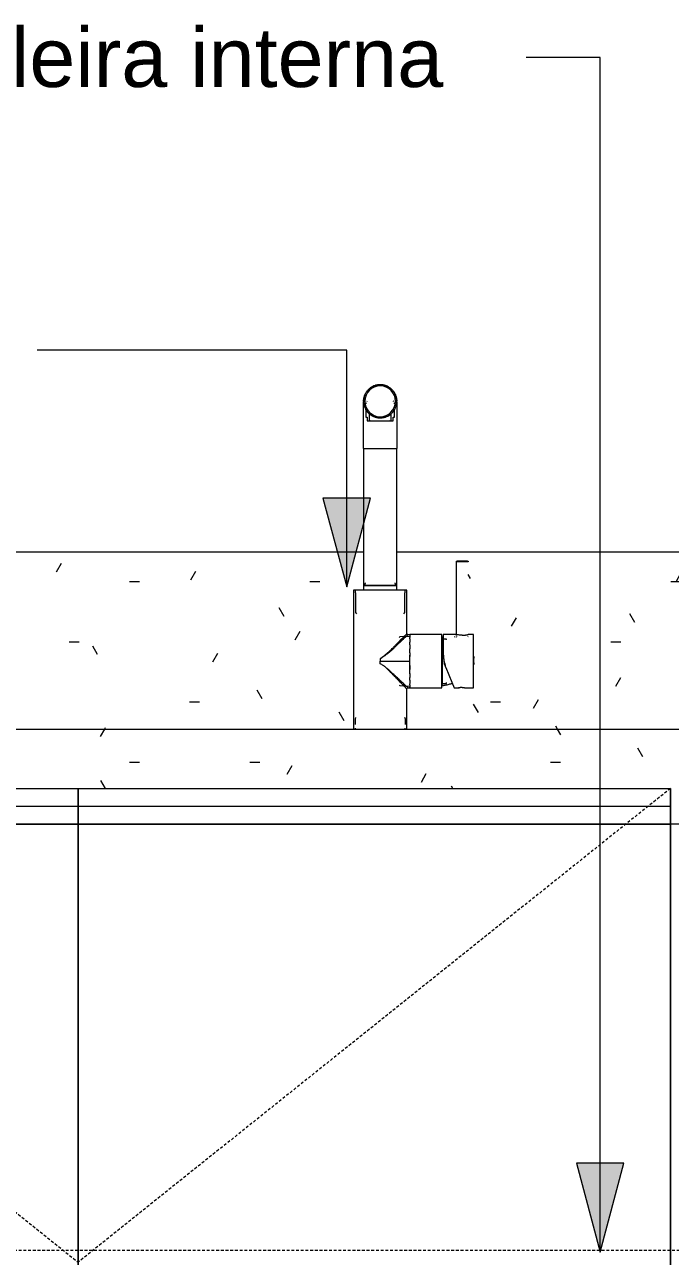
# Model space of a CAD drawing. Header units: millimetres. Extents: x -7702 to 17735, y -16958 to 1800.
# Drawn here: x -767 to -222, y 705 to 1745 of the extents above; entities that cross this region are included whole.
import ezdxf

# ---------------------------------------------------------------- set-up
doc = ezdxf.new("R2010")
doc.units = ezdxf.units.MM
doc.linetypes.add('Overhead', pattern=[3.96875, 2.38125, -1.5875])
for name, color, linetype, lineweight in [('A-FLOR-OVHD', 1, 'Overhead', 9), ('G-ANNO-TEXT', 231, 'Continuous', 9), ('G-IMPT', 8, 'Continuous', 9), ('I-FURN', 30, 'Continuous', 9)]:
    doc.layers.add(name, color=color, linetype=linetype, lineweight=lineweight)
doc.styles.add('Arial', font='arial.ttf', dxfattribs={"height": 50})
pattern_1 = [(0, (-2151.745, -1011.35), (203.2, 50.8), [8.382, -144.018, 8.382, -144.018, -812.8]), (0, (-2151.745, -1011.35), (203.2, 50.8), [-304.8, 8.382, -296.418, 8.382, -144.018, -355.6]), (0, (-2151.745, -1011.35), (203.2, 50.8), [-762, 8.382, -93.218, 8.382, -245.618]), (120, (-2075.545, -985.95), (-145.5941, 150.57636), [8.382, -144.018, 8.382, -144.018, -812.8]), (120, (-2075.545, -985.95), (-145.5941, 150.57636), [-304.8, 8.382, -296.418, 8.382, -144.018, -355.6]), (120, (-2075.545, -985.95), (-145.5941, 150.57636), [-762, 8.382, -93.218, 8.382, -245.618]), (240, (-2050.145, -884.35), (-57.6059, -201.37636), [8.382, -144.018, 8.382, -144.018, -812.8]), (240, (-2050.145, -884.35), (-57.6059, -201.37636), [-304.8, 8.382, -296.418, 8.382, -144.018, -355.6]), (240, (-2050.145, -884.35), (-57.6059, -201.37636), [-762, 8.382, -93.218, 8.382, -245.618])]

msp = doc.modelspace()

# ---------------------------------------------------------------- hatches: boundary and pattern name
at = {"layer": 'G-ANNO-TEXT'}
for points in [[(-494.921, 1270.307), (-474.825, 1345.307), (-515.017, 1345.307)], [(-281.017, 708.555), (-260.921, 783.555), (-301.113, 783.555)]]:
    msp.add_hatch(color=7, dxfattribs=at).paths.add_polyline_path(points)
at = {"layer": 'I-FURN'}
h = msp.add_hatch(dxfattribs=at)
h.set_pattern_fill('FP_2', color=256, style=0, pattern_type=2)
h.set_pattern_definition(pattern_1)
h.paths.add_polyline_path([(-1811.745, 1150), (-489.245, 1150), (-489.245, 1267.5), (-480.745, 1267.5), (-480.745, 1300), (-1811.745, 1300)])
h.paths.add_polyline_path([(-444.245, 1150), (368.255, 1150), (383.255, 1162), (448.852, 1162.237), (448.589, 1162.672), (448.46, 1163.901), (448.852, 1165.271), (449.036, 1168.676), (450.218, 1169.823), (457.279, 1193.086), (458.848, 1196.736), (461.189, 1200.093), (464.214, 1202.69), (467.031, 1204.059), (471.672, 1204.567), (568.856, 1204.357), (571.447, 1204.059), (576.239, 1204.567), (673.271, 1204.357), (675.315, 1204.017), (679.004, 1201.874), (681.222, 1199.796), (683.498, 1196.355), (685.248, 1192.408), (687.091, 1196.736), (689.432, 1200.093), (692.573, 1202.75), (695.274, 1204.059), (699.915, 1204.567), (797.193, 1204.342), (799.143, 1204.017), (802.831, 1201.874), (805.05, 1199.796), (807.326, 1196.355), (808.976, 1192.261), (815.786, 1169.553), (816.397, 1169.06), (816.923, 1168.522), (817.07, 1167.898), (817.245, 1164.688), (817.425, 1163.578), (817.07, 1162.381), (817.173, 1162), (863.255, 1162), (878.255, 1150), (978.255, 1150), (978.255, 1160), (973.255, 1160), (973.255, 1240), (978.255, 1240), (978.255, 1300), (-452.745, 1300), (-452.745, 1267.5), (-444.245, 1267.5), (-444.245, 1230.9), (-445.745, 1228.899), (-445.462, 1228.589), (-444.917, 1228.4), (-444.556, 1228.67), (-443.758, 1229.423), (-441.745, 1229.56), (-441.745, 1230), (-414.745, 1229.778), (-414.745, 1185), (-441.745, 1185), (-441.745, 1185.437), (-444.004, 1185.767), (-445.114, 1186.6), (-445.745, 1186.428), (-445.745, 1185.65), (-444.245, 1184.1), (-444.245, 1155.258)])
h.paths.add_polyline_path([(437.808, 1163), (437.808, 1184.061), (438.386, 1163)])
h.paths.add_polyline_path([(410.791, 1163), (408.565, 1163), (408.618, 1185.6), (437.754, 1185.6), (437.754, 1163), (410.954, 1163)])
h.paths.add_polyline_path([(407.986, 1163), (408.607, 1185.6), (408.565, 1163)])
h.paths.add_polyline_path([(-408.544, 1188.36), (-408.544, 1188.089), (-408.722, 1188.261)])
h.paths.add_polyline_path([(-400.613, 1175.74), (-400.613, 1185.122), (-404.479, 1185.308), (-406.179, 1188.97), (-410.191, 1187.732), (-414.198, 1187.399), (-414.285, 1193.464), (-414.58, 1193.347), (-414.688, 1210.394), (-414.38, 1221.827), (-414.285, 1222.752), (-414.198, 1227.95), (-413.445, 1228.067), (-413.445, 1230), (-402.445, 1230), (-402.445, 1291.5), (-400.719, 1291.714), (-400.562, 1291.82), (-397.445, 1291.773), (-392.445, 1291.5), (-392.395, 1229.973), (-387.945, 1229.725), (-387.945, 1185), (-400.613, 1185)])
h.paths.add_polyline_path([(638.565, 1188.997), (668.976, 1189.087), (668.776, 1189.632), (667.446, 1191.777), (665.657, 1193.477), (663.904, 1194.423), (661.902, 1194.768), (583.242, 1194.532), (582.353, 1194.286), (580.4, 1193.09), (580.879, 1191.777), (581.712, 1188.997), (638.263, 1188.997)])
h.paths.add_polyline_path([(727.072, 1188.997), (792.803, 1189.087), (792.604, 1189.632), (791.273, 1191.777), (789.485, 1193.477), (787.732, 1194.423), (785.729, 1194.768), (708.059, 1194.703), (706.181, 1194.286), (704.193, 1193.056), (702.64, 1191.37), (701.329, 1188.997), (726.897, 1188.997)])
h.paths.add_polyline_path([(559.105, 1188.997), (560.395, 1189.039), (561.614, 1193.17), (561.242, 1193.477), (558.875, 1194.529), (557.155, 1194.768), (479.817, 1194.703), (477.938, 1194.286), (475.95, 1193.056), (474.397, 1191.37), (473.086, 1188.997), (558.875, 1188.997)])
h = msp.add_hatch(dxfattribs=at)
h.set_pattern_fill('FP_2', color=256, style=0, pattern_type=2)
h.set_pattern_definition(pattern_1)
h.paths.add_polyline_path([(276.255, 1100), (278.255, 1100), (278.255, 1150), (-1221.745, 1150), (-1221.745, 1100), (256.657, 1100)])

# ---------------------------------------------------------------- linework, layer by layer
at = {"layer": 'A-FLOR-OVHD'}
for p, q in [((-1221.745, 1100), (-721.745, 700)), ((-221.745, 1100), (-721.745, 700)), ((278.255, 710), (-1201.745, 710))]:
    msp.add_line(p, q, dxfattribs=at)
at = {"layer": 'G-ANNO-TEXT', "color": 7}
for p, q in [((-341.927, 1717.382), (-343.529, 1717.382)), ((-281.017, 1717.382), (-341.927, 1717.382)), ((-281.017, 708.555), (-281.017, 1717.382)), ((-731.283, 1470.026), (-756.356, 1470.026)), ((-494.921, 1470.026), (-731.283, 1470.026)), ((-494.921, 1270.307), (-494.921, 1470.026)), ((-474.825, 1345.307), (-515.017, 1345.307)), ((-515.017, 1345.307), (-494.921, 1270.307)), ((-494.921, 1270.307), (-474.825, 1345.307)), ((-260.921, 783.555), (-301.113, 783.555)), ((-301.113, 783.555), (-281.017, 708.555)), ((-281.017, 708.555), (-260.921, 783.555))]:
    msp.add_line(p, q, dxfattribs=at)
at = {"layer": 'G-IMPT'}
for p, q in [((-478.245, 1425.6), (-478.745, 1425.1)), ((-477.845, 1427.1), (-478.145, 1426.8)), ((-455.345, 1426.8), (-455.645, 1427.1)), ((-454.745, 1425.1), (-455.245, 1425.6)), ((-478.745, 1419.986), (-478.745, 1413.6)), ((-475.945, 1416.4), (-475.945, 1410.8)), ((-457.545, 1410.8), (-457.545, 1416.4)), ((-454.745, 1413.6), (-454.745, 1420.065)), ((-478.745, 1413.6), (-477.745, 1413.6)), ((-477.745, 1413.6), (-477.745, 1410.6)), ((-477.745, 1410.6), (-455.745, 1410.6)), ((-475.382, 1411.113), (-475.17, 1410.6)), ((-458.32, 1410.6), (-458.107, 1411.113)), ((-455.745, 1410.6), (-455.745, 1413.6)), ((-455.745, 1413.6), (-454.745, 1413.6)), ((-480.745, 1387), (-480.745, 1271.5)), ((-480.745, 1387), (-466.745, 1387)), ((-466.745, 1387), (-452.745, 1387)), ((-452.745, 1271.5), (-452.745, 1387)), ((-402.445, 1291.5), (-402.445, 1229.232)), ((-401.07, 1291.5), (-402.445, 1291.5)), ((-401.945, 1292), (-401.944, 1292)), ((-401.944, 1292), (-392.946, 1292)), ((-392.946, 1292), (-401.944, 1292)), ((-397.541, 1291.5), (-400.991, 1291.5)), ((-392.445, 1291.5), (-397.475, 1291.5)), ((-392.945, 1292), (-392.946, 1292)), ((-480.745, 1271.5), (-466.745, 1271.5)), ((-480.745, 1271.5), (-480.745, 1267.5)), ((-452.745, 1271.5), (-480.745, 1271.5)), ((-479.195, 1273.5), (-479.695, 1273)), ((-479.695, 1273), (-479.695, 1271.9)), ((-466.745, 1271.5), (-452.745, 1271.5)), ((-453.795, 1273), (-454.295, 1273.5)), ((-453.795, 1271.9), (-453.795, 1273)), ((-452.745, 1267.5), (-452.745, 1271.5)), ((-489.245, 1267.5), (-489.245, 1150)), ((-444.245, 1267.5), (-489.245, 1267.5)), ((-487.895, 1267.5), (-487.895, 1265.5)), ((-487.895, 1265.5), (-487.695, 1265.3)), ((-487.695, 1265.3), (-487.695, 1248.5)), ((-445.795, 1265.3), (-445.595, 1265.5)), ((-445.795, 1248.5), (-445.795, 1265.3)), ((-445.595, 1265.5), (-445.595, 1267.5)), ((-444.245, 1230.9), (-444.245, 1267.5)), ((-487.695, 1248.5), (-486.695, 1247.5)), ((-446.795, 1247.5), (-445.795, 1248.5)), ((-450.245, 1228.122), (-450.745, 1227.6)), ((-441.745, 1228.5), (-450.245, 1228.122)), ((-441.745, 1229.9), (-443.315, 1229.9)), ((-414.745, 1230), (-441.745, 1230)), ((-441.745, 1230), (-441.745, 1229.823)), ((-441.745, 1229.373), (-441.745, 1229.56)), ((-441.745, 1229.415), (-441.745, 1227.603)), ((-414.745, 1185), (-414.745, 1230)), ((-402.495, 1230), (-413.445, 1230)), ((-413.445, 1230), (-413.445, 1213.331)), ((-402.445, 1228.3), (-402.145, 1228)), ((-392.745, 1228), (-392.445, 1228.3)), ((-387.945, 1230), (-392.395, 1230)), ((-387.945, 1185), (-387.945, 1230)), ((-450.745, 1224.33), (-450.745, 1223.063)), ((-441.745, 1226.507), (-441.745, 1223.488)), ((-441.745, 1221.289), (-441.745, 1218.032)), ((-410.785, 1226.2), (-414.285, 1226.2)), ((-414.285, 1226.2), (-414.285, 1225.608)), ((-414.285, 1223.955), (-414.285, 1221.282)), ((-410.774, 1226.002), (-410.785, 1226.2)), ((-410.745, 1225.5), (-410.761, 1225.788)), ((-441.745, 1214.453), (-441.745, 1211.539)), ((-441.745, 1207.5), (-441.745, 1212.554)), ((-441.745, 1200.541), (-441.745, 1207.5)), ((-414.285, 1214.467), (-414.285, 1213.049)), ((-387.745, 1211.517), (-387.945, 1211.517)), ((-387.745, 1211.517), (-387.945, 1211.517)), ((-387.945, 1211.517), (-387.745, 1211.517)), ((-387.945, 1210.032), (-387.745, 1210.032)), ((-387.745, 1206.1), (-387.745, 1210.032)), ((-460.058, 1200.316), (-459.393, 1200.316)), ((-460.058, 1200.316), (-459.393, 1200.316)), ((-459.786, 1200.24), (-459.269, 1200.24)), ((-459.786, 1200.24), (-459.269, 1200.24)), ((-459.631, 1200.525), (-459.357, 1200.525)), ((-459.603, 1200.512), (-459.322, 1200.512)), ((-458.945, 1199.2), (-458.945, 1199.751)), ((-458.945, 1199.294), (-458.945, 1199.751)), ((-441.745, 1203.823), (-441.745, 1200.547)), ((-441.745, 1197.017), (-441.745, 1193.704)), ((-414.285, 1199.386), (-414.285, 1197.788)), ((-387.945, 1206.1), (-387.745, 1206.1)), ((-387.945, 1204.616), (-387.745, 1204.616)), ((-387.945, 1204.616), (-387.745, 1204.616)), ((-387.945, 1204.616), (-387.745, 1204.616)), ((-450.745, 1191.996), (-450.745, 1191.57)), ((-450.745, 1191.258), (-450.745, 1190.888)), ((-450.745, 1187.4), (-450.245, 1186.878)), ((-450.245, 1186.878), (-441.745, 1186.5)), ((-441.745, 1191.511), (-441.745, 1188.659)), ((-441.745, 1187.417), (-441.745, 1185.53)), ((-414.285, 1193.277), (-414.285, 1191.045)), ((-414.285, 1189.392), (-414.285, 1188.8)), ((-414.285, 1188.8), (-410.785, 1188.8)), ((-410.785, 1188.8), (-410.745, 1189.5)), ((-444.245, 1150), (-444.245, 1184.1)), ((-443.376, 1185.1), (-441.745, 1185.1)), ((-441.745, 1185.175), (-441.745, 1185)), ((-441.745, 1185), (-414.745, 1185)), ((-404.354, 1185), (-404.429, 1185.077)), ((-404.354, 1185), (-400.695, 1185)), ((-394.195, 1185), (-387.945, 1185)), ((-487.495, 1160), (-487.995, 1158.5)), ((-487.995, 1158.5), (-487.995, 1154)), ((-445.495, 1158.5), (-445.995, 1160)), ((-445.495, 1154), (-445.495, 1158.5)), ((-487.745, 1151), (-487.745, 1150)), ((-445.745, 1150), (-445.745, 1151))]:
    msp.add_line(p, q, dxfattribs=at)
at = {"layer": 'G-IMPT', "flags": 128}
for points in [[(-480.745, 1427), (-480.734, 1427.56), (-480.7, 1428.119), (-480.644, 1428.676), (-480.566, 1429.23), (-480.466, 1429.781), (-480.344, 1430.328), (-480.2, 1430.869), (-480.034, 1431.404), (-479.848, 1431.932), (-479.64, 1432.452), (-479.412, 1432.963), (-479.163, 1433.465), (-478.894, 1433.956), (-478.607, 1434.437), (-478.3, 1434.905), (-477.974, 1435.361), (-477.631, 1435.803), (-477.27, 1436.231), (-476.893, 1436.645), (-476.499, 1437.043), (-476.089, 1437.425), (-475.665, 1437.79), (-475.226, 1438.138), (-474.774, 1438.469), (-474.309, 1438.781), (-473.832, 1439.074), (-473.344, 1439.347), (-472.845, 1439.601), (-472.336, 1439.835), (-471.818, 1440.049), (-471.292, 1440.241), (-470.759, 1440.412), (-470.219, 1440.562), (-469.674, 1440.69), (-469.125, 1440.796), (-468.571, 1440.88), (-468.014, 1440.942), (-467.456, 1440.982), (-466.896, 1440.999)], [(-466.704, 1441), (-467.264, 1440.99), (-467.823, 1440.958), (-468.381, 1440.904), (-468.935, 1440.828), (-469.487, 1440.729), (-470.033, 1440.608), (-470.575, 1440.466), (-471.11, 1440.302), (-471.639, 1440.117), (-472.159, 1439.911), (-472.671, 1439.684), (-473.174, 1439.437), (-473.666, 1439.17), (-474.147, 1438.883), (-474.616, 1438.578), (-475.073, 1438.254), (-475.516, 1437.912), (-475.946, 1437.552), (-476.36, 1437.176), (-476.76, 1436.783), (-477.143, 1436.375), (-477.509, 1435.951), (-477.859, 1435.514), (-478.19, 1435.063), (-478.504, 1434.598), (-478.798, 1434.122), (-479.073, 1433.634), (-479.329, 1433.136), (-479.564, 1432.628), (-479.779, 1432.111), (-479.973, 1431.586), (-480.146, 1431.053), (-480.297, 1430.514), (-480.427, 1429.969), (-480.534, 1429.42), (-480.62, 1428.866), (-480.684, 1428.31), (-480.725, 1427.751), (-480.744, 1427.192), (-480.74, 1426.632), (-480.714, 1426.072), (-480.666, 1425.515), (-480.595, 1424.959), (-480.503, 1424.407), (-480.388, 1423.859), (-480.252, 1423.316), (-480.093, 1422.779), (-479.914, 1422.248), (-479.713, 1421.725), (-479.492, 1421.211), (-479.25, 1420.706), (-478.989, 1420.211), (-478.707, 1419.727), (-478.407, 1419.254), (-478.088, 1418.794), (-477.751, 1418.347), (-477.396, 1417.914), (-477.024, 1417.495), (-476.636, 1417.092), (-476.231, 1416.704), (-475.812, 1416.333), (-475.378, 1415.979), (-474.931, 1415.642), (-474.47, 1415.324), (-473.997, 1415.025), (-473.512, 1414.744), (-473.017, 1414.483), (-472.511, 1414.243), (-471.996, 1414.022), (-471.473, 1413.823), (-470.942, 1413.644), (-470.405, 1413.487), (-469.862, 1413.351), (-469.313, 1413.238), (-468.761, 1413.146), (-468.205, 1413.076), (-467.647, 1413.029), (-467.088, 1413.004), (-466.826, 1413)], [(-466.786, 1413), (-466.226, 1413.01), (-465.667, 1413.042), (-465.109, 1413.096), (-464.555, 1413.172), (-464.003, 1413.271), (-463.457, 1413.392), (-462.915, 1413.534), (-462.38, 1413.698), (-461.851, 1413.883), (-461.331, 1414.089), (-460.819, 1414.316), (-460.316, 1414.563), (-459.824, 1414.83), (-459.343, 1415.117), (-458.874, 1415.422), (-458.417, 1415.746), (-457.974, 1416.088), (-457.544, 1416.448), (-457.13, 1416.824), (-456.73, 1417.217), (-456.347, 1417.625), (-455.981, 1418.049), (-455.631, 1418.486), (-455.3, 1418.937), (-454.986, 1419.402), (-454.692, 1419.878), (-454.417, 1420.366), (-454.161, 1420.864), (-453.926, 1421.372), (-453.711, 1421.889), (-453.517, 1422.414), (-453.344, 1422.947), (-453.193, 1423.486), (-453.063, 1424.031), (-452.956, 1424.58), (-452.87, 1425.134), (-452.806, 1425.69), (-452.765, 1426.249), (-452.746, 1426.808), (-452.75, 1427.368), (-452.776, 1427.928), (-452.824, 1428.485), (-452.895, 1429.041), (-452.987, 1429.593), (-453.102, 1430.141), (-453.238, 1430.684), (-453.397, 1431.221), (-453.576, 1431.752), (-453.777, 1432.275), (-453.998, 1432.789), (-454.24, 1433.294), (-454.501, 1433.789), (-454.783, 1434.273), (-455.083, 1434.746), (-455.402, 1435.206), (-455.739, 1435.653), (-456.094, 1436.086), (-456.466, 1436.505), (-456.854, 1436.908), (-457.259, 1437.296), (-457.678, 1437.667), (-458.112, 1438.021), (-458.559, 1438.358), (-459.02, 1438.676), (-459.493, 1438.975), (-459.978, 1439.256), (-460.473, 1439.517), (-460.979, 1439.757), (-461.494, 1439.978), (-462.017, 1440.177), (-462.548, 1440.356), (-463.085, 1440.513), (-463.628, 1440.649), (-464.177, 1440.762), (-464.729, 1440.854), (-465.285, 1440.924), (-465.843, 1440.971), (-466.402, 1440.996), (-466.664, 1441)], [(-466.745, 1441), (-466.185, 1440.989), (-465.626, 1440.955), (-465.069, 1440.899), (-464.515, 1440.821), (-463.964, 1440.721), (-463.417, 1440.599), (-462.876, 1440.455), (-462.341, 1440.289), (-461.813, 1440.103), (-461.293, 1439.895), (-460.782, 1439.667), (-460.28, 1439.418), (-459.789, 1439.149), (-459.308, 1438.862), (-458.84, 1438.555), (-458.384, 1438.229), (-457.942, 1437.886), (-457.514, 1437.525), (-457.1, 1437.148), (-456.702, 1436.754), (-456.32, 1436.344), (-455.955, 1435.92), (-455.607, 1435.481), (-455.276, 1435.029), (-454.964, 1434.564), (-454.671, 1434.087), (-454.398, 1433.599), (-454.144, 1433.1), (-453.91, 1432.591), (-453.696, 1432.073), (-453.504, 1431.547), (-453.333, 1431.014), (-453.183, 1430.474), (-453.055, 1429.929), (-452.949, 1429.38), (-452.865, 1428.826), (-452.803, 1428.269), (-452.763, 1427.711), (-452.746, 1427.151)], [(-480.745, 1387), (-480.745, 1388.6), (-480.745, 1390.197), (-480.745, 1391.788), (-480.745, 1393.373), (-480.745, 1394.947), (-480.745, 1396.508), (-480.745, 1398.054), (-480.745, 1399.583), (-480.745, 1401.091), (-480.745, 1402.577), (-480.745, 1404.038), (-480.745, 1405.471), (-480.745, 1406.875), (-480.745, 1408.247), (-480.745, 1409.586), (-480.745, 1410.888), (-480.745, 1412.152), (-480.745, 1413.375), (-480.745, 1414.557), (-480.745, 1415.694), (-480.745, 1416.786), (-480.745, 1417.83), (-480.745, 1418.824), (-480.745, 1419.768), (-480.745, 1420.659), (-480.745, 1421.496), (-480.745, 1422.278), (-480.745, 1423.004), (-480.745, 1423.672), (-480.745, 1424.282), (-480.745, 1424.831), (-480.745, 1425.321), (-480.745, 1425.749), (-480.745, 1426.115), (-480.745, 1426.418), (-480.745, 1426.658)], [(-452.745, 1426.203), (-452.745, 1425.854), (-452.745, 1425.442), (-452.745, 1424.969), (-452.745, 1424.436), (-452.745, 1423.842), (-452.745, 1423.19), (-452.745, 1422.48), (-452.745, 1421.713), (-452.745, 1420.89), (-452.745, 1420.013), (-452.745, 1419.084), (-452.745, 1418.103), (-452.745, 1417.072), (-452.745, 1415.993), (-452.745, 1414.868), (-452.745, 1413.699), (-452.745, 1412.486), (-452.745, 1411.233), (-452.745, 1409.941), (-452.745, 1408.612), (-452.745, 1407.249), (-452.745, 1405.853), (-452.745, 1404.427), (-452.745, 1402.974), (-452.745, 1401.494), (-452.745, 1399.992), (-452.745, 1398.469), (-452.745, 1396.927), (-452.745, 1395.37), (-452.745, 1393.799), (-452.745, 1392.217), (-452.745, 1390.627), (-452.745, 1389.031), (-452.745, 1387.432), (-452.745, 1387)], [(-475.753, 1410.6), (-475.761, 1410.601), (-475.769, 1410.601), (-475.777, 1410.603), (-475.785, 1410.604), (-475.793, 1410.606), (-475.8, 1410.608), (-475.808, 1410.61), (-475.815, 1410.613), (-475.823, 1410.616), (-475.83, 1410.619), (-475.837, 1410.623), (-475.844, 1410.626), (-475.851, 1410.631), (-475.858, 1410.635), (-475.864, 1410.64), (-475.871, 1410.644), (-475.877, 1410.65), (-475.883, 1410.655), (-475.888, 1410.661), (-475.894, 1410.667), (-475.899, 1410.673), (-475.904, 1410.679), (-475.909, 1410.685), (-475.913, 1410.692), (-475.917, 1410.699), (-475.921, 1410.706), (-475.925, 1410.713), (-475.928, 1410.72), (-475.931, 1410.728), (-475.934, 1410.735), (-475.937, 1410.743), (-475.939, 1410.75), (-475.941, 1410.758), (-475.942, 1410.766), (-475.943, 1410.774), (-475.944, 1410.782), (-475.945, 1410.79), (-475.945, 1410.798), (-475.945, 1410.8)], [(-475.525, 1410.6), (-475.597, 1410.6), (-475.655, 1410.6), (-475.699, 1410.6), (-475.728, 1410.6), (-475.743, 1410.6), (-475.745, 1410.6)], [(-475.738, 1410.6), (-475.716, 1410.6), (-475.68, 1410.6), (-475.63, 1410.6), (-475.566, 1410.6), (-475.487, 1410.6), (-475.394, 1410.6), (-475.288, 1410.6), (-475.168, 1410.6), (-475.035, 1410.6), (-474.888, 1410.6), (-474.728, 1410.6), (-474.555, 1410.6), (-474.37, 1410.6), (-474.173, 1410.6), (-473.964, 1410.6), (-473.743, 1410.6), (-473.511, 1410.6), (-473.269, 1410.6), (-473.015, 1410.6), (-472.752, 1410.6), (-472.479, 1410.6)], [(-468.628, 1410.6), (-468.275, 1410.6), (-467.919, 1410.6), (-467.561, 1410.6), (-467.202, 1410.6), (-466.842, 1410.6), (-466.482, 1410.6), (-466.123, 1410.6), (-465.764, 1410.6), (-465.407, 1410.6), (-465.052, 1410.6), (-464.7, 1410.6)], [(-460.884, 1410.6), (-460.615, 1410.6), (-460.357, 1410.6), (-460.108, 1410.6), (-459.871, 1410.6), (-459.644, 1410.6), (-459.428, 1410.6), (-459.225, 1410.6), (-459.033, 1410.6), (-458.854, 1410.6), (-458.687, 1410.6), (-458.533, 1410.6), (-458.392, 1410.6), (-458.265, 1410.6), (-458.151, 1410.6), (-458.051, 1410.6), (-457.965, 1410.6), (-457.893, 1410.6), (-457.835, 1410.6), (-457.791, 1410.6), (-457.762, 1410.6), (-457.747, 1410.6), (-457.745, 1410.6)], [(-457.752, 1410.6), (-457.774, 1410.6), (-457.81, 1410.6), (-457.86, 1410.6), (-457.924, 1410.6), (-458.003, 1410.6)], [(-457.545, 1410.8), (-457.545, 1410.792), (-457.546, 1410.784), (-457.546, 1410.776), (-457.548, 1410.768), (-457.549, 1410.76), (-457.551, 1410.752), (-457.553, 1410.745), (-457.555, 1410.737), (-457.558, 1410.73), (-457.561, 1410.722), (-457.564, 1410.715), (-457.568, 1410.708), (-457.571, 1410.701), (-457.576, 1410.694), (-457.58, 1410.687), (-457.585, 1410.681), (-457.589, 1410.674), (-457.595, 1410.668), (-457.6, 1410.662), (-457.606, 1410.657), (-457.612, 1410.651), (-457.618, 1410.646), (-457.624, 1410.641), (-457.63, 1410.636), (-457.637, 1410.632), (-457.644, 1410.628), (-457.651, 1410.624), (-457.658, 1410.62), (-457.665, 1410.617), (-457.673, 1410.614), (-457.68, 1410.611), (-457.688, 1410.608), (-457.695, 1410.606), (-457.703, 1410.604), (-457.711, 1410.603), (-457.719, 1410.602), (-457.727, 1410.601), (-457.735, 1410.6), (-457.743, 1410.6)], [(-402.445, 1291.5), (-402.445, 1291.52), (-402.443, 1291.54), (-402.441, 1291.56), (-402.439, 1291.58), (-402.435, 1291.599), (-402.431, 1291.619), (-402.426, 1291.638), (-402.42, 1291.657), (-402.413, 1291.676), (-402.406, 1291.695), (-402.397, 1291.713), (-402.388, 1291.731), (-402.379, 1291.748), (-402.369, 1291.766), (-402.358, 1291.782), (-402.346, 1291.799), (-402.334, 1291.814), (-402.321, 1291.83), (-402.307, 1291.844), (-402.293, 1291.859), (-402.279, 1291.872), (-402.264, 1291.885), (-402.248, 1291.898), (-402.232, 1291.91), (-402.215, 1291.921), (-402.198, 1291.931), (-402.181, 1291.941), (-402.163, 1291.95), (-402.145, 1291.958), (-402.126, 1291.966), (-402.107, 1291.973), (-402.088, 1291.979), (-402.069, 1291.984), (-402.05, 1291.989), (-402.03, 1291.993), (-402.01, 1291.996), (-401.99, 1291.998), (-401.97, 1291.999), (-401.95, 1292), (-401.945, 1292)], [(-392.946, 1292), (-392.954, 1292), (-392.969, 1292), (-392.992, 1292), (-393.021, 1292), (-393.057, 1292), (-393.101, 1292), (-393.151, 1292), (-393.208, 1292), (-393.273, 1292), (-393.343, 1292), (-393.421, 1292), (-393.504, 1292), (-393.594, 1292), (-393.691, 1292), (-393.793, 1292), (-393.901, 1292), (-394.015, 1292), (-394.134, 1292), (-394.258, 1292), (-394.388, 1292), (-394.522, 1292), (-394.662, 1292), (-394.805, 1292), (-394.953, 1292), (-395.105, 1292), (-395.26, 1292), (-395.419, 1292), (-395.582, 1292), (-395.747, 1292), (-395.915, 1292), (-396.086, 1292), (-396.258, 1292), (-396.433, 1292), (-396.609, 1292), (-396.786, 1292), (-396.965, 1292), (-397.144, 1292), (-397.324, 1292), (-397.504, 1292), (-397.684, 1292), (-397.863, 1292), (-398.042, 1292), (-398.22, 1292), (-398.397, 1292), (-398.572, 1292), (-398.745, 1292), (-398.916, 1292), (-399.085, 1292), (-399.252, 1292), (-399.415, 1292), (-399.575, 1292), (-399.732, 1292), (-399.885, 1292), (-400.034, 1292), (-400.179, 1292), (-400.32, 1292), (-400.456, 1292), (-400.588, 1292), (-400.714, 1292), (-400.835, 1292), (-400.951, 1292), (-401.061, 1292), (-401.165, 1292), (-401.263, 1292), (-401.355, 1292), (-401.441, 1292), (-401.521, 1292), (-401.594, 1292), (-401.66, 1292), (-401.72, 1292), (-401.773, 1292), (-401.818, 1292), (-401.857, 1292), (-401.889, 1292), (-401.914, 1292), (-401.931, 1292), (-401.942, 1292), (-401.945, 1292)], [(-401.944, 1292), (-401.936, 1292), (-401.921, 1292), (-401.898, 1292), (-401.869, 1292), (-401.833, 1292), (-401.789, 1292), (-401.739, 1292), (-401.682, 1292), (-401.617, 1292), (-401.547, 1292), (-401.469, 1292), (-401.386, 1292), (-401.296, 1292), (-401.199, 1292), (-401.097, 1292), (-400.989, 1292), (-400.875, 1292), (-400.756, 1292), (-400.632, 1292), (-400.502, 1292), (-400.368, 1292), (-400.228, 1292), (-400.085, 1292), (-399.937, 1292), (-399.785, 1292), (-399.63, 1292), (-399.471, 1292), (-399.308, 1292), (-399.143, 1292), (-398.975, 1292), (-398.804, 1292), (-398.632, 1292), (-398.457, 1292), (-398.281, 1292), (-398.104, 1292), (-397.925, 1292), (-397.746, 1292), (-397.566, 1292), (-397.386, 1292), (-397.206, 1292), (-397.027, 1292), (-396.848, 1292), (-396.67, 1292), (-396.493, 1292), (-396.318, 1292), (-396.145, 1292), (-395.974, 1292), (-395.805, 1292), (-395.638, 1292), (-395.475, 1292), (-395.315, 1292), (-395.158, 1292), (-395.005, 1292), (-394.856, 1292), (-394.711, 1292), (-394.57, 1292), (-394.434, 1292), (-394.302, 1292), (-394.176, 1292), (-394.055, 1292), (-393.939, 1292), (-393.829, 1292), (-393.725, 1292), (-393.627, 1292), (-393.535, 1292), (-393.449, 1292), (-393.369, 1292), (-393.296, 1292), (-393.23, 1292), (-393.17, 1292), (-393.117, 1292), (-393.072, 1292), (-393.033, 1292), (-393.001, 1292), (-392.976, 1292), (-392.959, 1292), (-392.948, 1292), (-392.945, 1292)], [(-392.945, 1292), (-392.925, 1292), (-392.905, 1291.998), (-392.885, 1291.996), (-392.865, 1291.994), (-392.846, 1291.99), (-392.826, 1291.986), (-392.807, 1291.981), (-392.788, 1291.975), (-392.769, 1291.968), (-392.75, 1291.961), (-392.732, 1291.952), (-392.714, 1291.943), (-392.697, 1291.934), (-392.679, 1291.924), (-392.663, 1291.913), (-392.646, 1291.901), (-392.631, 1291.889), (-392.615, 1291.876), (-392.601, 1291.862), (-392.586, 1291.848), (-392.573, 1291.834), (-392.56, 1291.819), (-392.547, 1291.803), (-392.535, 1291.787), (-392.524, 1291.77), (-392.514, 1291.753), (-392.504, 1291.736), (-392.495, 1291.718), (-392.487, 1291.7), (-392.479, 1291.681), (-392.472, 1291.662), (-392.466, 1291.643), (-392.461, 1291.624), (-392.456, 1291.605), (-392.452, 1291.585), (-392.449, 1291.565), (-392.447, 1291.545), (-392.446, 1291.525), (-392.445, 1291.505), (-392.445, 1291.5)], [(-479.695, 1271.5), (-479.687, 1271.5), (-479.679, 1271.501), (-479.671, 1271.501), (-479.663, 1271.503), (-479.655, 1271.504), (-479.647, 1271.506), (-479.64, 1271.508), (-479.632, 1271.51), (-479.625, 1271.513), (-479.617, 1271.516), (-479.61, 1271.519), (-479.603, 1271.523), (-479.596, 1271.526), (-479.589, 1271.531), (-479.582, 1271.535), (-479.576, 1271.54), (-479.569, 1271.544), (-479.563, 1271.55), (-479.557, 1271.555), (-479.552, 1271.561), (-479.546, 1271.567), (-479.541, 1271.573), (-479.536, 1271.579), (-479.531, 1271.585), (-479.527, 1271.592), (-479.523, 1271.599), (-479.519, 1271.606), (-479.515, 1271.613), (-479.512, 1271.62), (-479.509, 1271.628), (-479.506, 1271.635), (-479.503, 1271.643), (-479.501, 1271.65), (-479.499, 1271.658), (-479.498, 1271.666), (-479.497, 1271.674), (-479.496, 1271.682), (-479.495, 1271.69), (-479.495, 1271.698), (-479.495, 1271.706), (-479.495, 1271.714), (-479.496, 1271.722), (-479.497, 1271.73), (-479.499, 1271.738), (-479.5, 1271.745), (-479.502, 1271.753), (-479.504, 1271.761), (-479.507, 1271.768), (-479.51, 1271.776), (-479.513, 1271.783), (-479.517, 1271.79), (-479.52, 1271.797), (-479.524, 1271.804), (-479.529, 1271.811), (-479.533, 1271.818), (-479.538, 1271.824), (-479.543, 1271.83), (-479.549, 1271.836), (-479.554, 1271.842), (-479.56, 1271.847), (-479.566, 1271.853), (-479.572, 1271.858), (-479.579, 1271.863), (-479.585, 1271.867), (-479.592, 1271.871), (-479.599, 1271.875), (-479.606, 1271.879), (-479.613, 1271.882), (-479.621, 1271.886), (-479.628, 1271.888), (-479.636, 1271.891), (-479.643, 1271.893), (-479.651, 1271.895), (-479.659, 1271.897), (-479.667, 1271.898), (-479.675, 1271.899), (-479.683, 1271.9), (-479.691, 1271.9), (-479.695, 1271.9)], [(-453.795, 1271.9), (-453.803, 1271.9), (-453.811, 1271.899), (-453.819, 1271.899), (-453.827, 1271.897), (-453.835, 1271.896), (-453.843, 1271.894), (-453.85, 1271.892), (-453.858, 1271.89), (-453.865, 1271.887), (-453.873, 1271.884), (-453.88, 1271.881), (-453.887, 1271.877), (-453.894, 1271.874), (-453.901, 1271.869), (-453.908, 1271.865), (-453.914, 1271.86), (-453.921, 1271.856), (-453.927, 1271.85), (-453.933, 1271.845), (-453.938, 1271.839), (-453.944, 1271.833), (-453.949, 1271.827), (-453.954, 1271.821), (-453.959, 1271.815), (-453.963, 1271.808), (-453.967, 1271.801), (-453.971, 1271.794), (-453.975, 1271.787), (-453.978, 1271.78), (-453.981, 1271.772), (-453.984, 1271.765), (-453.987, 1271.757), (-453.989, 1271.75), (-453.991, 1271.742), (-453.992, 1271.734), (-453.993, 1271.726), (-453.994, 1271.718), (-453.995, 1271.71), (-453.995, 1271.702), (-453.995, 1271.694), (-453.995, 1271.686), (-453.994, 1271.678), (-453.993, 1271.67), (-453.991, 1271.662), (-453.99, 1271.655), (-453.988, 1271.647), (-453.986, 1271.639), (-453.983, 1271.632), (-453.98, 1271.624), (-453.977, 1271.617), (-453.973, 1271.61), (-453.97, 1271.603), (-453.966, 1271.596), (-453.961, 1271.589), (-453.957, 1271.582), (-453.952, 1271.576), (-453.947, 1271.57), (-453.941, 1271.564), (-453.936, 1271.558), (-453.93, 1271.553), (-453.924, 1271.547), (-453.918, 1271.542), (-453.911, 1271.537), (-453.905, 1271.533), (-453.898, 1271.529), (-453.891, 1271.525), (-453.884, 1271.521), (-453.877, 1271.518), (-453.869, 1271.514), (-453.862, 1271.512), (-453.854, 1271.509), (-453.847, 1271.507), (-453.839, 1271.505), (-453.831, 1271.503), (-453.823, 1271.502), (-453.815, 1271.501), (-453.807, 1271.5), (-453.799, 1271.5), (-453.795, 1271.5)], [(-444.245, 1230.9), (-444.226, 1230.719), (-444.18, 1230.554), (-444.114, 1230.411), (-444.039, 1230.294), (-443.867, 1230.118), (-443.712, 1230.019), (-443.455, 1229.925), (-443.223, 1229.9)], [(-441.745, 1226.455), (-441.745, 1226.91), (-441.745, 1227.636)], [(-414.745, 1227.452), (-414.745, 1227.472), (-414.743, 1227.492), (-414.741, 1227.512), (-414.739, 1227.532), (-414.735, 1227.551), (-414.731, 1227.571), (-414.726, 1227.59), (-414.72, 1227.609), (-414.713, 1227.628), (-414.706, 1227.647), (-414.697, 1227.665), (-414.688, 1227.683), (-414.679, 1227.7), (-414.669, 1227.718), (-414.658, 1227.734), (-414.646, 1227.751), (-414.634, 1227.766), (-414.621, 1227.782), (-414.607, 1227.796), (-414.593, 1227.811), (-414.579, 1227.824), (-414.564, 1227.837), (-414.548, 1227.85), (-414.532, 1227.862), (-414.515, 1227.873), (-414.498, 1227.883), (-414.481, 1227.893), (-414.463, 1227.902), (-414.445, 1227.91), (-414.426, 1227.918), (-414.407, 1227.925), (-414.388, 1227.931), (-414.369, 1227.936), (-414.35, 1227.941), (-414.33, 1227.945), (-414.31, 1227.948), (-414.29, 1227.95), (-414.27, 1227.951), (-414.25, 1227.952), (-414.23, 1227.952), (-414.21, 1227.951), (-414.198, 1227.95)], [(-414.745, 1227.452), (-414.745, 1227.436), (-414.745, 1227.388), (-414.745, 1227.308), (-414.745, 1227.197), (-414.745, 1227.054), (-414.745, 1226.88), (-414.745, 1226.675), (-414.745, 1226.439), (-414.745, 1226.173), (-414.745, 1225.877), (-414.745, 1225.552), (-414.745, 1225.197), (-414.745, 1224.815), (-414.745, 1224.404), (-414.745, 1223.967), (-414.745, 1223.503), (-414.745, 1223.014), (-414.745, 1222.5), (-414.745, 1221.962), (-414.745, 1221.401), (-414.745, 1220.817), (-414.745, 1220.212), (-414.745, 1219.587), (-414.745, 1218.943), (-414.745, 1218.28), (-414.745, 1217.6), (-414.745, 1216.904), (-414.745, 1216.193), (-414.745, 1215.468), (-414.745, 1214.73), (-414.745, 1213.98), (-414.745, 1213.221), (-414.745, 1212.452), (-414.745, 1211.675), (-414.745, 1210.891), (-414.745, 1210.102), (-414.745, 1209.309), (-414.745, 1208.513), (-414.745, 1207.715), (-414.745, 1206.917), (-414.745, 1206.12), (-414.745, 1205.326), (-414.745, 1204.534), (-414.745, 1203.748), (-414.745, 1202.967), (-414.745, 1202.194), (-414.745, 1201.429), (-414.745, 1200.673), (-414.745, 1199.929), (-414.745, 1199.197), (-414.745, 1198.478), (-414.745, 1197.774), (-414.745, 1197.085), (-414.745, 1196.413), (-414.745, 1195.758), (-414.745, 1195.123), (-414.745, 1194.507), (-414.745, 1193.912), (-414.745, 1193.338), (-414.745, 1192.788), (-414.745, 1192.26), (-414.745, 1191.758), (-414.745, 1191.28), (-414.745, 1190.828), (-414.745, 1190.403), (-414.745, 1190.006), (-414.745, 1189.636), (-414.745, 1189.295), (-414.745, 1188.983), (-414.745, 1188.701), (-414.745, 1188.449), (-414.745, 1188.227), (-414.745, 1188.036), (-414.745, 1187.876), (-414.745, 1187.748), (-414.745, 1187.651), (-414.745, 1187.586), (-414.745, 1187.553), (-414.745, 1187.548)], [(-414.745, 1226.964), (-414.745, 1227.124), (-414.745, 1227.252), (-414.745, 1227.349), (-414.745, 1227.414), (-414.745, 1227.447), (-414.745, 1227.452)], [(-403.882, 1228.245), (-403.842, 1228.22), (-403.792, 1228.188), (-403.742, 1228.153), (-403.642, 1228.074), (-403.556, 1227.997)], [(-441.745, 1221.281), (-441.745, 1221.901), (-441.745, 1223.508)], [(-441.745, 1214.461), (-441.745, 1215.173), (-441.745, 1218.087)], [(-466.745, 1209.559), (-466.745, 1208.531), (-466.745, 1207.5)], [(-466.745, 1207.5), (-460.495, 1207.5), (-454.245, 1207.5), (-447.995, 1207.5), (-441.745, 1207.5)], [(-466.745, 1205.417), (-466.745, 1206.458), (-466.745, 1207.5)], [(-458.945, 1199.294), (-458.945, 1199.282), (-458.946, 1199.27), (-458.947, 1199.258), (-458.949, 1199.246), (-458.951, 1199.234), (-458.954, 1199.222), (-458.957, 1199.211), (-458.96, 1199.199), (-458.964, 1199.188)], [(-458.945, 1199.2), (-458.945, 1199.192), (-458.946, 1199.184), (-458.946, 1199.176)], [(-441.745, 1196.966), (-441.745, 1199.848), (-441.745, 1200.438)], [(-411.261, 1202.093), (-406.286, 1189.781), (-404.354, 1185)], [(-441.745, 1191.489), (-441.745, 1193.089), (-441.745, 1193.712)], [(-441.745, 1187.493), (-441.745, 1188.076), (-441.745, 1188.534)], [(-414.745, 1187.548), (-414.745, 1187.564), (-414.745, 1187.612), (-414.745, 1187.692), (-414.745, 1187.803), (-414.745, 1187.946), (-414.745, 1188.12)], [(-414.198, 1187.05), (-414.218, 1187.049), (-414.238, 1187.048), (-414.258, 1187.048), (-414.278, 1187.049), (-414.298, 1187.051), (-414.318, 1187.053), (-414.338, 1187.057), (-414.357, 1187.061), (-414.377, 1187.066), (-414.396, 1187.071), (-414.415, 1187.078), (-414.434, 1187.085), (-414.452, 1187.093), (-414.47, 1187.102), (-414.488, 1187.111), (-414.505, 1187.121), (-414.522, 1187.132), (-414.538, 1187.143), (-414.554, 1187.155), (-414.57, 1187.168), (-414.585, 1187.181), (-414.599, 1187.195), (-414.613, 1187.209), (-414.626, 1187.224), (-414.639, 1187.24), (-414.651, 1187.256), (-414.662, 1187.272), (-414.673, 1187.289), (-414.683, 1187.307), (-414.692, 1187.324), (-414.701, 1187.342), (-414.709, 1187.361), (-414.716, 1187.379), (-414.722, 1187.398), (-414.728, 1187.418), (-414.732, 1187.437), (-414.737, 1187.457), (-414.74, 1187.476), (-414.742, 1187.496), (-414.744, 1187.516), (-414.745, 1187.536), (-414.745, 1187.548)], [(-444.245, 1184.1), (-444.227, 1184.28), (-444.18, 1184.445), (-444.115, 1184.587), (-444.04, 1184.705), (-443.868, 1184.881), (-443.714, 1184.98), (-443.457, 1185.075), (-443.226, 1185.1)], [(-441.745, 1185.1), (-441.745, 1185.437), (-441.745, 1185.624)]]:
    msp.add_lwpolyline(points, dxfattribs=at)
at = {"layer": 'G-IMPT'}
for radius, start, end in [(13, 89.667433, 269.667433), (14, 112.312931, 121.501869), (14, 86.159382, 94.212284), (14, 89.833717, 93.957985), (13, 269.667433, 89.667433), (14, 85.851396, 89.833717), (14, 67.5, 71.272031), (14, 61.715697, 67.354502), (14, 171.157117, 174.088686), (14, 241.515202, 247.188219), (14, 292.479215, 301.610677), (14, 265.569629, 269.667433), (14, 270, 274.221804)]:
    msp.add_arc((-466.745, 1427), radius, start, end, dxfattribs=at)
for points in [[(-479.682, 1426.415), (-479.691, 1426.61), (-479.695, 1426.805), (-479.695, 1427)], [(-453.795, 1427), (-453.795, 1427.195), (-453.799, 1427.39), (-453.808, 1427.585)], [(-443.751, 1229.423), (-443.601, 1229.578), (-443.387, 1229.818), (-443.314, 1229.9), (-443.315, 1229.9)], [(-413.441, 1227.871), (-413.693, 1227.9), (-413.946, 1227.926), (-414.198, 1227.95)], [(-397.445, 1229.426), (-397.819, 1229.426), (-398.187, 1229.436), (-398.544, 1229.454)], [(-397.445, 1229.426), (-397.066, 1229.427), (-396.687, 1229.436), (-396.319, 1229.455)], [(-396.319, 1229.455), (-395.95, 1229.474), (-395.591, 1229.502), (-395.251, 1229.535)], [(-393.499, 1229.778), (-393.264, 1229.82), (-392.859, 1229.899), (-392.607, 1229.953), (-392.522, 1229.972)], [(-450.245, 1224.824), (-450.245, 1224.368), (-450.245, 1223.87), (-450.245, 1223.332)], [(-414.198, 1197.122), (-414.198, 1197.914), (-414.198, 1199.573), (-414.198, 1202.126), (-414.198, 1204.754), (-414.198, 1207.5), (-414.198, 1210.246), (-414.198, 1212.874), (-414.198, 1215.427), (-414.198, 1217.086), (-414.198, 1217.878)], [(-414.285, 1213.077), (-414.285, 1213.577), (-414.285, 1214.071), (-414.285, 1214.557)], [(-413.445, 1213.331), (-413.443, 1211.437), (-413.077, 1207.583), (-411.987, 1203.865), (-411.261, 1202.093)], [(-412.8, 1207.144), (-412.733, 1206.826), (-412.661, 1206.509), (-412.583, 1206.191)], [(-387.745, 1210.032), (-387.745, 1210.93), (-387.745, 1211.517), (-387.745, 1211.517)], [(-387.745, 1211.517), (-387.745, 1211.517), (-387.745, 1210.93), (-387.745, 1210.032)], [(-459.48, 1200.063), (-459.698, 1200.283), (-459.916, 1200.502), (-460.137, 1200.721)], [(-414.285, 1197.949), (-414.285, 1198.419), (-414.285, 1198.9), (-414.285, 1199.389)], [(-411.261, 1202.093), (-411.527, 1202.75), (-412.014, 1204.093), (-412.409, 1205.486), (-412.583, 1206.191)], [(-412.583, 1206.191), (-412.382, 1205.498), (-412.156, 1204.819), (-411.904, 1204.156)], [(-387.745, 1204.616), (-387.745, 1204.616), (-387.745, 1205.202), (-387.745, 1206.1)], [(-387.745, 1206.1), (-387.745, 1205.202), (-387.745, 1204.616), (-387.745, 1204.616)], [(-450.245, 1191.38), (-450.245, 1191.492), (-450.245, 1191.606), (-450.245, 1191.721)], [(-450.245, 1190.474), (-450.245, 1190.579), (-450.245, 1190.686), (-450.245, 1190.795)], [(-443.736, 1185.564), (-443.394, 1185.256), (-443.22, 1185.095), (-443.226, 1185.1)], [(-400.613, 1185.012), (-400.559, 1185.02), (-400.397, 1185.042), (-400.137, 1185.074), (-399.985, 1185.092)], [(-394.195, 1185), (-394.196, 1185), (-394.224, 1185.004), (-394.278, 1185.012)], [(-394.277, 1185.012), (-394.223, 1185.004), (-394.196, 1185), (-394.195, 1185)]]:
    msp.add_open_spline(points, degree=3, dxfattribs=at)
for points, knots in [([(-477.031, 1417.523), (-477.076, 1417.569), (-477.165, 1417.662), (-477.295, 1417.796), (-477.42, 1417.93), (-477.581, 1418.116), (-477.847, 1418.452), (-478.179, 1418.937), (-478.45, 1419.363), (-478.604, 1419.595), (-478.682, 1419.704), (-478.735, 1419.773), (-478.783, 1419.83), (-478.839, 1419.897), (-478.917, 1419.987), (-478.964, 1420.039), (-478.917, 1419.988), (-478.84, 1419.898), (-478.783, 1419.831), (-478.752, 1419.793), (-478.735, 1419.772)], [0.319444444, 0.319444444, 0.319444444, 0.319444444, 0.326388889, 0.333333333, 0.340277778, 0.347222222, 0.361111111, 0.388888889, 0.416666667, 0.430555556, 0.4375, 0.444444444, 0.451388889, 0.458333333, 0.472222222, 0.5, 0.527777778, 0.541666667, 0.548611111, 0.555555556, 0.555555556, 0.555555556, 0.555555556]), ([(-473.09, 1414.524), (-473.389, 1414.681), (-473.824, 1414.928), (-474.303, 1415.225), (-474.569, 1415.396), (-474.764, 1415.523), (-474.955, 1415.653), (-475.203, 1415.832), (-475.489, 1416.055), (-475.704, 1416.239), (-475.804, 1416.327)], [0.1666666667, 0.1666666667, 0.1666666667, 0.1666666667, 0.1944444444, 0.2083333333, 0.2152777778, 0.2222222222, 0.2291666667, 0.2361111111, 0.25, 0.2625863724, 0.2625863724, 0.2625863724, 0.2625863724]), ([(-460.578, 1414.432), (-460.516, 1414.462), (-459.849, 1414.795), (-459.027, 1415.294), (-458.342, 1415.8), (-458.161, 1415.941)], [0.1610888211, 0.1610888211, 0.1610888211, 0.1610888211, 0.1666666667, 0.2222222222, 0.2432408011, 0.2432408011, 0.2432408011, 0.2432408011]), ([(-456.446, 1417.517), (-456.359, 1417.611), (-456.194, 1417.796), (-455.956, 1418.076), (-455.646, 1418.461), (-455.293, 1418.937), (-455.013, 1419.357), (-454.845, 1419.624), (-454.751, 1419.779), (-454.683, 1419.892), (-454.619, 1420.003), (-454.588, 1420.057), (-454.619, 1420.002), (-454.684, 1419.891), (-454.729, 1419.815), (-454.756, 1419.771)], [0.319444444, 0.319444444, 0.319444444, 0.319444444, 0.333333333, 0.347222222, 0.361111111, 0.388888889, 0.416666667, 0.430555556, 0.444444444, 0.458333333, 0.472222222, 0.5, 0.527777778, 0.541666667, 0.555555556, 0.555555556, 0.555555556, 0.555555556]), ([(-466.745, 1413), (-467.525, 1413.029), (-468.676, 1413.14), (-470.133, 1413.426), (-471.123, 1413.688), (-471.733, 1413.907), (-472.004, 1414.017)], [0, 0, 0, 0, 0.055555556, 0.083333333, 0.111111111, 0.134398039, 0.134398039, 0.134398039, 0.134398039]), ([(-466.745, 1413), (-465.955, 1413), (-464.801, 1413.1), (-463.349, 1413.403), (-462.414, 1413.676), (-461.849, 1413.882), (-461.621, 1413.971)], [0, 0, 0, 0, 0.055555556, 0.083333333, 0.111111111, 0.130548931, 0.130548931, 0.130548931, 0.130548931]), ([(-466.745, 1209.652), (-465.633, 1210.462), (-463.978, 1211.705), (-461.836, 1213.423), (-460.264, 1214.733), (-458.754, 1216.098), (-457.309, 1217.512), (-456.139, 1218.69), (-455.218, 1219.615), (-454.531, 1220.29), (-453.855, 1220.96), (-452.979, 1221.862), (-451.921, 1222.981), (-450.907, 1224.055), (-450.121, 1224.867), (-449.544, 1225.442), (-448.983, 1225.997), (-448.264, 1226.725), (-447.42, 1227.589), (-446.515, 1228.52), (-445.734, 1229.292), (-445.095, 1229.901), (-444.456, 1230.539), (-444.245, 1230.81), (-444.245, 1230.9)], [0, 0, 0, 0, 0.1, 0.15, 0.2, 0.25, 0.3, 0.35, 0.375, 0.4, 0.425, 0.45, 0.5, 0.55, 0.575, 0.6, 0.625, 0.65, 0.7, 0.75, 0.8, 0.85, 0.9, 1, 1, 1, 1]), ([(-443.315, 1229.9), (-443.315, 1229.9), (-443.371, 1229.838), (-443.557, 1229.638), (-443.747, 1229.432), (-444.004, 1229.173), (-444.444, 1228.76), (-445.145, 1228.124), (-445.989, 1227.348), (-446.715, 1226.655), (-447.18, 1226.194), (-447.562, 1225.812), (-447.961, 1225.422), (-448.694, 1224.722), (-449.829, 1223.671), (-451.285, 1222.335), (-452.776, 1220.925), (-454.288, 1219.439), (-456.389, 1217.408), (-459.174, 1214.891), (-462.805, 1212.098), (-465.401, 1210.377), (-466.745, 1209.559)], [0.5, 0.5, 0.5, 0.5, 0.527777778, 0.541666667, 0.555555556, 0.569444444, 0.583333333, 0.611111111, 0.638888889, 0.652777778, 0.666666667, 0.673611111, 0.680555556, 0.694444444, 0.722222222, 0.75, 0.777777778, 0.805555556, 0.833333333, 0.888888889, 0.944444444, 1, 1, 1, 1]), ([(-445.745, 1228.4), (-445.745, 1228.383), (-445.872, 1228.245), (-446.319, 1227.829), (-446.833, 1227.33), (-447.262, 1226.9), (-447.575, 1226.589), (-447.72, 1226.446)], [0, 0, 0, 0, 0.071428571, 0.142857143, 0.178571429, 0.214285714, 0.242938306, 0.242938306, 0.242938306, 0.242938306]), ([(-401.393, 1229.778), (-401.746, 1229.841), (-402.116, 1229.917), (-402.325, 1229.962), (-402.367, 1229.972)], [0.571428571, 0.571428571, 0.571428571, 0.571428571, 0.785714286, 0.857142857, 0.857142857, 0.857142857, 0.857142857]), ([(-398.579, 1229.456), (-398.946, 1229.475), (-400.014, 1229.557), (-400.922, 1229.695), (-401.393, 1229.778)], [0.142857143, 0.142857143, 0.142857143, 0.142857143, 0.285714286, 0.571428571, 0.571428571, 0.571428571, 0.571428571]), ([(-395.251, 1229.535), (-394.911, 1229.569), (-394.43, 1229.629), (-393.867, 1229.715), (-393.616, 1229.757), (-393.499, 1229.778)], [0.285714286, 0.285714286, 0.285714286, 0.285714286, 0.428571429, 0.5, 0.571428571, 0.571428571, 0.571428571, 0.571428571]), ([(-460.485, 1213.938), (-460.369, 1214.05), (-459.932, 1214.479), (-459.345, 1215.074), (-458.715, 1215.705), (-458.238, 1216.166), (-457.761, 1216.619), (-457.135, 1217.225), (-456.362, 1217.979), (-455.453, 1218.871), (-454.557, 1219.738), (-453.682, 1220.589), (-452.833, 1221.426), (-452.009, 1222.239), (-451.299, 1222.929), (-450.869, 1223.347), (-450.699, 1223.514)], [0.201560911, 0.201560911, 0.201560911, 0.201560911, 0.214285714, 0.25, 0.267857143, 0.285714286, 0.303571429, 0.321428571, 0.357142857, 0.392857143, 0.428571429, 0.464285714, 0.5, 0.535714286, 0.571428571, 0.595530227, 0.595530227, 0.595530227, 0.595530227]), ([(-448.414, 1225.771), (-448.515, 1225.673), (-448.723, 1225.472), (-449.155, 1225.047), (-449.724, 1224.481), (-450.449, 1223.757), (-451.213, 1223.012), (-452.01, 1222.238), (-452.833, 1221.426), (-453.682, 1220.588), (-454.558, 1219.738), (-455.453, 1218.871), (-456.362, 1217.979), (-457.134, 1217.226), (-457.76, 1216.62), (-458.236, 1216.167), (-458.713, 1215.707), (-459.343, 1215.077), (-459.93, 1214.481), (-460.367, 1214.052), (-460.484, 1213.939)], [0.285714286, 0.285714286, 0.285714286, 0.285714286, 0.303571429, 0.321428571, 0.357142857, 0.392857143, 0.428571429, 0.464285714, 0.5, 0.535714286, 0.571428571, 0.607142857, 0.642857143, 0.678571429, 0.696428571, 0.714285714, 0.732142857, 0.75, 0.785714286, 0.798553029, 0.798553029, 0.798553029, 0.798553029]), ([(-414.285, 1225.233), (-414.285, 1225.293), (-414.285, 1225.964), (-414.285, 1226.976), (-414.285, 1227.258), (-414.285, 1227.258)], [0.854532739, 0.854532739, 0.854532739, 0.854532739, 0.861111111, 0.930555556, 1, 1, 1, 1]), ([(-414.285, 1227.258), (-414.285, 1227.258), (-414.285, 1227.133), (-414.285, 1226.789), (-414.285, 1226.67)], [0, 0, 0, 0, 0.0555555556, 0.0788077444, 0.0788077444, 0.0788077444, 0.0788077444]), ([(-414.285, 1221.319), (-414.285, 1221.477), (-414.285, 1222.142), (-414.285, 1223.051), (-414.285, 1223.713), (-414.285, 1223.947)], [0.7462730787, 0.7462730787, 0.7462730787, 0.7462730787, 0.7569444444, 0.7916666667, 0.8122410856, 0.8122410856, 0.8122410856, 0.8122410856]), ([(-414.198, 1220.623), (-414.198, 1221.151), (-414.198, 1222.959), (-414.198, 1224.479), (-414.198, 1225.368)], [-0.281961443, -0.281961443, -0.281961443, -0.281961443, -0.25, -0.166666667, -0.166666667, -0.166666667, -0.166666667]), ([(-413.445, 1213.331), (-413.445, 1212.153), (-413.346, 1210.456), (-413.098, 1208.754), (-413.011, 1208.246)], [0, 0, 0, 0, 0.5, 0.712800538, 0.712800538, 0.712800538, 0.712800538]), ([(-444.245, 1184.1), (-444.245, 1184.118), (-444.495, 1184.358), (-445.172, 1185.06), (-445.657, 1185.566), (-446.065, 1185.981), (-446.514, 1186.438), (-447, 1186.943), (-447.522, 1187.485), (-448.075, 1188.05), (-448.657, 1188.643), (-449.465, 1189.48), (-450.644, 1190.69), (-451.957, 1192.037), (-453.147, 1193.258), (-454.368, 1194.5), (-455.62, 1195.792), (-456.911, 1197.095), (-457.887, 1198.091), (-458.713, 1198.926), (-459.299, 1199.509), (-459.637, 1199.841), (-460.14, 1200.349), (-460.884, 1201.133), (-461.734, 1201.986), (-462.363, 1202.545), (-462.735, 1202.849), (-463.307, 1203.289), (-464.586, 1204.198), (-465.86, 1204.93), (-466.745, 1205.372)], [0, 0, 0, 0, 0.11111111, 0.16666667, 0.19444444, 0.22222222, 0.25, 0.27777778, 0.30555556, 0.33333333, 0.36111111, 0.38888889, 0.44444444, 0.51388889, 0.54861111, 0.58333333, 0.65277778, 0.6875, 0.72222222, 0.75694444, 0.77430556, 0.78298611, 0.79166667, 0.82638889, 0.86111111, 0.87847222, 0.88715278, 0.89583333, 0.93055556, 1, 1, 1, 1]), ([(-443.226, 1185.1), (-443.232, 1185.105), (-443.605, 1185.448), (-445.134, 1186.834), (-447.352, 1188.851), (-449.98, 1191.283), (-452.942, 1194.039), (-455.546, 1196.476), (-457.695, 1198.484), (-459.341, 1200.012), (-460.465, 1201.045), (-461.035, 1201.56)], [0.5, 0.5, 0.5, 0.5, 0.555555556, 0.611111111, 0.666666667, 0.722222222, 0.777777778, 0.833333333, 0.861111111, 0.888888889, 0.916666667, 0.916666667, 0.916666667, 0.916666667]), ([(-460.278, 1200.86), (-460.232, 1200.815), (-459.865, 1200.452), (-459.345, 1199.926), (-458.715, 1199.295), (-458.238, 1198.834), (-457.761, 1198.381), (-457.135, 1197.775), (-456.362, 1197.021), (-455.569, 1196.243), (-455.085, 1195.773), (-454.901, 1195.594)], [0.20917898, 0.20917898, 0.20917898, 0.20917898, 0.214285714, 0.25, 0.267857143, 0.285714286, 0.303571429, 0.321428571, 0.357142857, 0.392857143, 0.414903918, 0.414903918, 0.414903918, 0.414903918]), ([(-454.901, 1195.595), (-455.085, 1195.773), (-455.569, 1196.243), (-456.362, 1197.021), (-457.134, 1197.774), (-457.76, 1198.38), (-458.236, 1198.833), (-458.713, 1199.293), (-459.028, 1199.608), (-459.185, 1199.766)], [0.585099123, 0.585099123, 0.585099123, 0.585099123, 0.607142857, 0.642857143, 0.678571429, 0.696428571, 0.714285714, 0.732142857, 0.75, 0.75, 0.75, 0.75]), ([(-414.198, 1189.632), (-414.198, 1190.521), (-414.198, 1192.169), (-414.198, 1194.779), (-414.198, 1196.239), (-414.198, 1196.98)], [-0.833333333, -0.833333333, -0.833333333, -0.833333333, -0.75, -0.708333333, -0.669146705, -0.669146705, -0.669146705, -0.669146705]), ([(-452.609, 1193.353), (-452.408, 1193.155), (-451.975, 1192.728), (-451.552, 1192.317), (-451.327, 1192.098)], [0.5097872676, 0.5097872676, 0.5097872676, 0.5097872676, 0.5357142857, 0.5664704758, 0.5664704758, 0.5664704758, 0.5664704758]), ([(-451.327, 1192.098), (-451.552, 1192.317), (-451.975, 1192.728), (-452.409, 1193.155), (-452.609, 1193.353)], [0.4334968338, 0.4334968338, 0.4334968338, 0.4334968338, 0.4642857143, 0.490191694, 0.490191694, 0.490191694, 0.490191694]), ([(-447.305, 1188.142), (-447.14, 1187.978), (-446.834, 1187.671), (-446.319, 1187.172), (-445.872, 1186.755), (-445.745, 1186.618), (-445.745, 1186.6)], [0.785714286, 0.785714286, 0.785714286, 0.785714286, 0.821428571, 0.857142857, 0.928571429, 1, 1, 1, 1]), ([(-414.285, 1191.057), (-414.285, 1191.454), (-414.285, 1192.176), (-414.285, 1192.99), (-414.285, 1193.333)], [0.187615255, 0.187615255, 0.187615255, 0.187615255, 0.2222222222, 0.245775515, 0.245775515, 0.245775515, 0.245775515]), ([(-414.285, 1187.742), (-414.285, 1187.742), (-414.285, 1187.918), (-414.285, 1188.718), (-414.285, 1189.447), (-414.285, 1189.759)], [0, 0, 0, 0, 0.055555556, 0.111111111, 0.145477088, 0.145477088, 0.145477088, 0.145477088]), ([(-414.285, 1188.33), (-414.285, 1188.282), (-414.285, 1187.902), (-414.285, 1187.742), (-414.285, 1187.742)], [0.9212278987, 0.9212278987, 0.9212278987, 0.9212278987, 0.9305555556, 1, 1, 1, 1]), ([(-414.198, 1187.05), (-413.121, 1187.151), (-411.514, 1187.372), (-409.396, 1187.824), (-407.824, 1188.246), (-406.673, 1188.631), (-406.053, 1188.879), (-405.938, 1188.928)], [0, 0, 0, 0, 0.25, 0.375, 0.5, 0.625, 0.653926905, 0.653926905, 0.653926905, 0.653926905]), ([(-397.445, 1185.236), (-397.932, 1185.235), (-398.662, 1185.21), (-399.489, 1185.145), (-400.007, 1185.091), (-400.397, 1185.042), (-400.559, 1185.019), (-400.613, 1185.012)], [0, 0, 0, 0, 0.285714286, 0.428571429, 0.571428571, 0.714285714, 0.857142857, 0.857142857, 0.857142857, 0.857142857]), ([(-397.445, 1185.236), (-396.95, 1185.236), (-396.231, 1185.21), (-395.401, 1185.145), (-394.883, 1185.091), (-394.623, 1185.058), (-394.518, 1185.044)], [0, 0, 0, 0, 0.285714286, 0.428571429, 0.571428571, 0.714285714, 0.714285714, 0.714285714, 0.714285714])]:
    msp.add_open_spline(points, degree=3, knots=knots, dxfattribs=at)
at = {"layer": 'I-FURN'}
for p, q in [((-1811.745, 1300), (-480.745, 1300)), ((-452.745, 1300), (978.255, 1300)), ((-1221.745, 1150), (278.255, 1150)), ((-1219.745, 1100), (-721.745, 1100)), ((-721.745, 1100), (-721.745, 1085)), ((-721.745, 1085), (-721.745, 1100)), ((-721.745, 1100), (-221.745, 1100)), ((-221.745, 1100), (-221.745, 1085)), ((-221.745, 1085), (-221.745, 1100)), ((-1201.745, 1085), (-721.745, 1085)), ((-721.745, 1085), (-721.745, 1070)), ((-721.745, 1070), (-721.745, 1085)), ((-721.745, 1085), (-221.745, 1085)), ((-221.745, 1085), (-221.745, 1070)), ((-221.745, 1070), (-221.745, 1085)), ((-1201.745, 1070), (-721.745, 1070)), ((-721.745, 1070), (-1201.745, 1070)), ((-721.745, 300), (-721.745, 1070)), ((-721.745, 1070), (-221.745, 1070)), ((-221.745, 1070), (-721.745, 1070)), ((-721.745, 1070), (-721.745, 300)), ((-221.745, 300), (-221.745, 1070)), ((258.255, 1070), (-221.745, 1070)), ((-221.745, 1070), (-221.745, 300))]:
    msp.add_line(p, q, dxfattribs=at)

# ---------------------------------------------------------------- texts
at = {"layer": 'G-ANNO-TEXT', "color": 7, "insert": (-1232.727, 1742.382), "char_height": 50, "width": 1016.13891, "attachment_point": 1, "style": 'Arial'}
msp.add_mtext('Projeção prateleira interna', dxfattribs=at)

doc.saveas('drawing.dxf')
